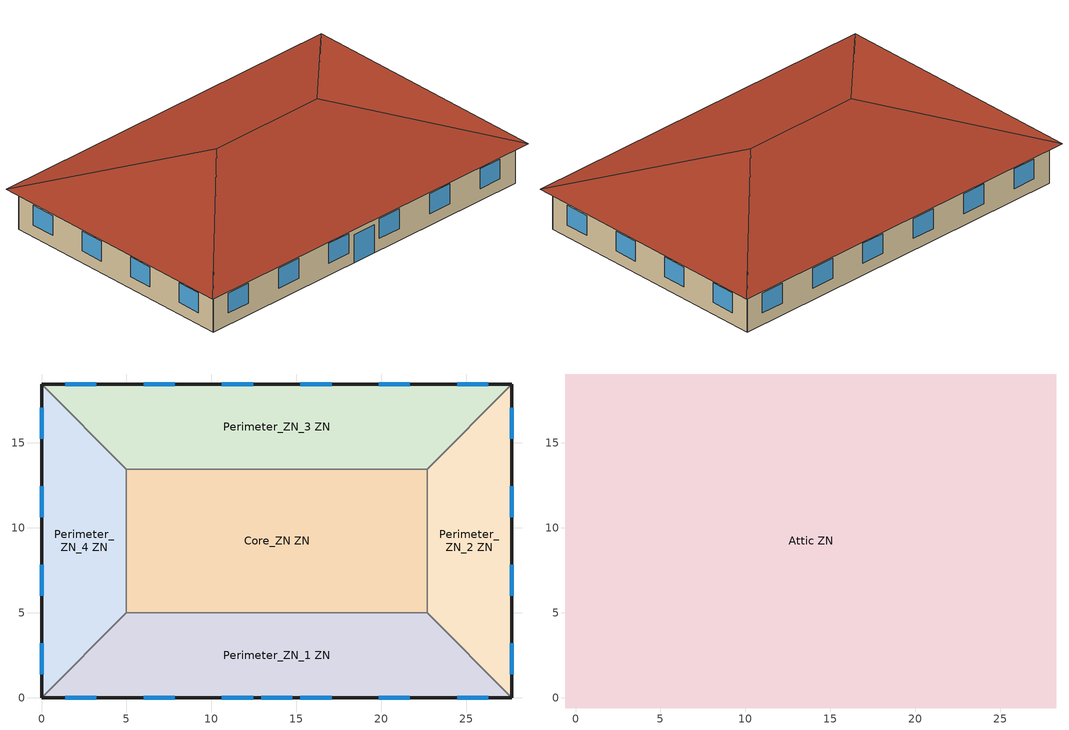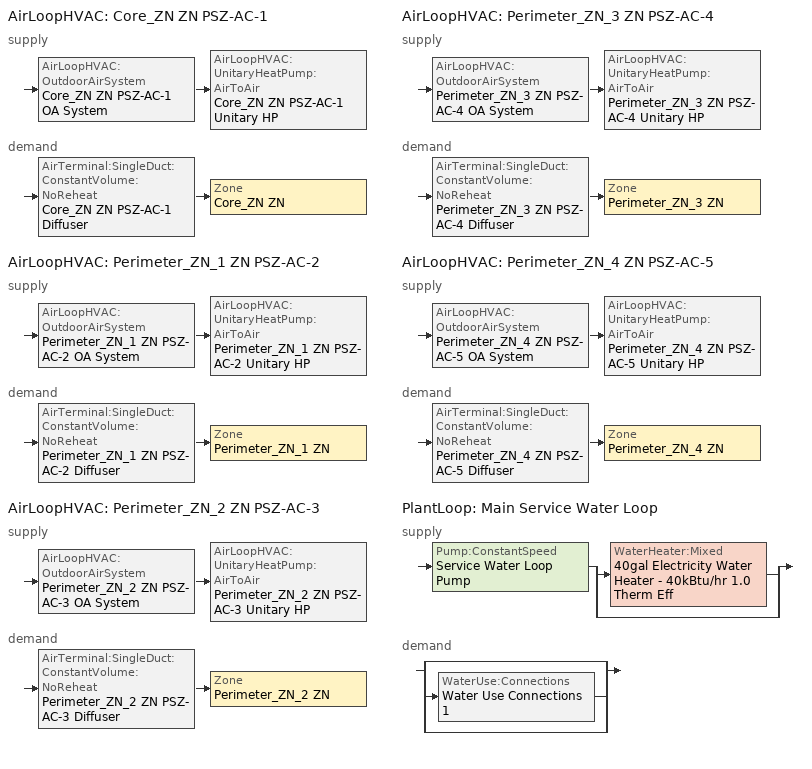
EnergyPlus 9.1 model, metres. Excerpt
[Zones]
Core_ZN ZN
 floor ground (Typical Insulated Carpeted 8in Slab Floor): 22.69,13.46 22.69,5 5,5 5,13.46 z0
 wall to Perimeter_ZN_2 ZN (Typical Interior Wall): 22.69,5 22.69,13.46 z0:3.05
 wall to Perimeter_ZN_3 ZN (Typical Interior Wall): 22.69,13.46 5,13.46 z0:3.05
 wall to Perimeter_ZN_1 ZN (Typical Interior Wall): 5,5 22.69,5 z0:3.05
 wall to Perimeter_ZN_4 ZN (Typical Interior Wall): 5,13.46 5,5 z0:3.05
Perimeter_ZN_1 ZN
 floor ground (Typical Insulated Carpeted 8in Slab Floor): 22.69,5 27.69,0 0,0 5,5 z0
 wall outside (Typical Insulated Wood Framed Exterior Wall R-19.61): 0,0 27.69,0 z0:3.05
 wall to Perimeter_ZN_2 ZN (Typical Interior Wall): 27.69,0 22.69,5 z0:3.05
 wall to Perimeter_ZN_4 ZN (Typical Interior Wall): 5,5 0,0 z0:3.05
 window (U 0.44 SHGC 0.26 Dbl Ref-B-H Clr 6mm/13mm Air): 12.93,0 14.76,0 z0:2.13
 window (U 0.48 SHGC 0.40 Dbl Ref-D Clr 6mm/13mm): 1.39,0 3.22,0 / 6.01,0 7.84,0 / 10.62,0 12.45,0 / 15.24,0 17.07,0 / 19.85,0 21.68,0 / 24.47,0 26.3,0 z0.9:2.42
Perimeter_ZN_2 ZN
 floor ground (Typical Insulated Carpeted 8in Slab Floor): 27.69,18.46 27.69,0 22.69,5 22.69,13.46 z0
 wall outside (Typical Insulated Wood Framed Exterior Wall R-19.61): 27.69,0 27.69,18.46 z0:3.05
 wall to Perimeter_ZN_3 ZN (Typical Interior Wall): 27.69,18.46 22.69,13.46 z0:3.05
 window (U 0.48 SHGC 0.40 Dbl Ref-D Clr 6mm/13mm): 27.69,1.39 27.69,3.22 / 27.69,6.01 27.69,7.84 / 27.69,10.62 27.69,12.45 / 27.69,15.24 27.69,17.07 z0.9:2.42
Perimeter_ZN_3 ZN
 floor ground (Typical Insulated Carpeted 8in Slab Floor): 27.69,18.46 22.69,13.46 5,13.46 0,18.46 z0
 wall outside (Typical Insulated Wood Framed Exterior Wall R-19.61): 27.69,18.46 0,18.46 z0:3.05
 wall to Perimeter_ZN_4 ZN (Typical Interior Wall): 0,18.46 5,13.46 z0:3.05
 window (U 0.48 SHGC 0.40 Dbl Ref-D Clr 6mm/13mm): 26.3,18.46 24.47,18.46 / 21.68,18.46 19.85,18.46 / 17.07,18.46 15.24,18.46 / 12.45,18.46 10.62,18.46 / 7.84,18.46 6.01,18.46 / 3.22,18.46 1.39,18.46 z0.9:2.42
Perimeter_ZN_4 ZN
 floor ground (Typical Insulated Carpeted 8in Slab Floor): 0,18.46 5,13.46 5,5 0,0 z0
 wall outside (Typical Insulated Wood Framed Exterior Wall R-19.61): 0,18.46 0,0 z0:3.05
 window (U 0.48 SHGC 0.40 Dbl Ref-D Clr 6mm/13mm): 0,17.07 0,15.24 / 0,12.45 0,10.62 / 0,7.84 0,6.01 / 0,3.22 0,1.39 z0.9:2.42
Attic ZN
 floor outside (Typical Attic Soffit): 28.29,19.06 28.29,-0.6 27.69,0 27.69,18.46 z3.05; 28.29,19.06 27.69,18.46 0,18.46 -0.6,19.06 z3.05; 27.69,0 28.29,-0.6 -0.6,-0.6 0,0 z3.05; -0.6,19.06 0,18.46 0,0 -0.6,-0.6 z3.05
 floor to Core_ZN ZN (Typical Wood Joist Attic Floor R-47.62 1): 22.69,13.46 22.69,5 5,5 5,13.46 z3.05
 floor to Perimeter_ZN_2 ZN (Typical Wood Joist Attic Floor R-47.62 1): 27.69,18.46 27.69,0 22.69,5 22.69,13.46 z3.05
 floor to Perimeter_ZN_3 ZN (Typical Wood Joist Attic Floor R-47.62 1): 27.69,18.46 22.69,13.46 5,13.46 0,18.46 z3.05
 floor to Perimeter_ZN_1 ZN (Typical Wood Joist Attic Floor R-47.62 1): 22.69,5 27.69,0 0,0 5,5 z3.05
 floor to Perimeter_ZN_4 ZN (Typical Wood Joist Attic Floor R-47.62 1): 0,18.46 5,13.46 5,5 0,0 z3.05
 roof outside (Typical Uninsulated Wood Joist Attic Roof): 18.46,9.23,6.33 28.29,-0.6,3.05 28.29,19.06,3.05; 18.46,9.23,6.33 28.29,19.06,3.05 -0.6,19.06,3.05 9.23,9.23,6.33; 9.23,9.23,6.33 -0.6,-0.6,3.05 28.29,-0.6,3.05 18.46,9.23,6.33; 9.23,9.23,6.33 -0.6,19.06,3.05 -0.6,-0.6,3.05
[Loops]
AirLoopHVAC 'Core_ZN ZN PSZ-AC-1'
 supply: AirLoopHVAC:OutdoorAirSystem 'Core_ZN ZN PSZ-AC-1 OA System' > AirLoopHVAC:UnitaryHeatPump:AirToAir 'Core_ZN ZN PSZ-AC-1 Unitary HP'
 demand: AirTerminal:SingleDuct:ConstantVolume:NoReheat 'Core_ZN ZN PSZ-AC-1 Diffuser' > Zone 'Core_ZN ZN'
AirLoopHVAC 'Perimeter_ZN_1 ZN PSZ-AC-2'
 supply: AirLoopHVAC:OutdoorAirSystem 'Perimeter_ZN_1 ZN PSZ-AC-2 OA System' > AirLoopHVAC:UnitaryHeatPump:AirToAir 'Perimeter_ZN_1 ZN PSZ-AC-2 Unitary HP'
 demand: AirTerminal:SingleDuct:ConstantVolume:NoReheat 'Perimeter_ZN_1 ZN PSZ-AC-2 Diffuser' > Zone 'Perimeter_ZN_1 ZN'
AirLoopHVAC 'Perimeter_ZN_2 ZN PSZ-AC-3'
 supply: AirLoopHVAC:OutdoorAirSystem 'Perimeter_ZN_2 ZN PSZ-AC-3 OA System' > AirLoopHVAC:UnitaryHeatPump:AirToAir 'Perimeter_ZN_2 ZN PSZ-AC-3 Unitary HP'
 demand: AirTerminal:SingleDuct:ConstantVolume:NoReheat 'Perimeter_ZN_2 ZN PSZ-AC-3 Diffuser' > Zone 'Perimeter_ZN_2 ZN'
AirLoopHVAC 'Perimeter_ZN_3 ZN PSZ-AC-4'
 supply: AirLoopHVAC:OutdoorAirSystem 'Perimeter_ZN_3 ZN PSZ-AC-4 OA System' > AirLoopHVAC:UnitaryHeatPump:AirToAir 'Perimeter_ZN_3 ZN PSZ-AC-4 Unitary HP'
 demand: AirTerminal:SingleDuct:ConstantVolume:NoReheat 'Perimeter_ZN_3 ZN PSZ-AC-4 Diffuser' > Zone 'Perimeter_ZN_3 ZN'
AirLoopHVAC 'Perimeter_ZN_4 ZN PSZ-AC-5'
 supply: AirLoopHVAC:OutdoorAirSystem 'Perimeter_ZN_4 ZN PSZ-AC-5 OA System' > AirLoopHVAC:UnitaryHeatPump:AirToAir 'Perimeter_ZN_4 ZN PSZ-AC-5 Unitary HP'
 demand: AirTerminal:SingleDuct:ConstantVolume:NoReheat 'Perimeter_ZN_4 ZN PSZ-AC-5 Diffuser' > Zone 'Perimeter_ZN_4 ZN'
PlantLoop 'Main Service Water Loop'
 supply: Pump:ConstantSpeed 'Service Water Loop Pump' > split
  | WaterHeater:Mixed '40gal Electricity Water Heater - 40kBtu/hr 1.0 Therm Eff'
  | bypass
 demand: split
  | bypass
  | WaterUse:Connections 'Water Use Connections 1'
  | bypass
[Building]
-SmallOffice-ASHRAE 169-2006-5A created: 2019-11-05 14:52:18 -0700: North Axis {deg}=0; Terrain=City; Loads Convergence Tolerance Value=0.04; Temperature Convergence Tolerance Value {deltaC}=0.2; Solar Distribution=FullInteriorAndExterior; Maximum Number of Warmup Days=25; Minimum Number of Warmup Days=6
[Site:Location]
Chicago Ohare Intl Ap: Latitude {deg}=41.98; Longitude {deg}=-87.92; Time Zone {hr}=-6; Elevation {m}=201
[Site:GroundTemperature:BuildingSurface]
19.91, 19.78, 19.78, 19.91, 20.1, 22.25, 22.88, 23.07, 23.13, 21.08, 20.53, 20.19
[Site:WaterMainsTemperature]
Calculation Method=Correlation; Annual Average Outdoor Air Temperature {C}=9.925; Maximum Difference In Monthly Average Outdoor Air Temperatures {deltaC}=28.7
[SizingPeriod:DesignDay] Day of Month=21; Dry-Bulb Temperature Range Modifier Type=DefaultMultipliers; Humidity Condition Type=Wetbulb; Barometric Pressure {Pa}=98934; Rain Indicator=No; Snow Indicator=No; Daylight Saving Time Indicator=No
Name | Month | Day Type | Maximum Dry-Bulb Temperature {C} | Daily Dry-Bulb Temperature Range {deltaC} | Wetbulb or DewPoint at Maximum Dry-Bulb {C} | Wind Speed {m/s} | Wind Direction {deg} | Solar Model Indicator | ASHRAE Clear Sky Optical Depth for Beam Irradiance (taub) | ASHRAE Clear Sky Optical Depth for Diffuse Irradiance (taud) | Sky Clearness
Chicago Ohare Intl Ap Ann Clg .4% Condns DB=>MWB | 7 | SummerDesignDay | 33.3 | 10.5 | 23.7 | 5.2 | 230 | ASHRAETau | 0.455 | 2.05
Chicago Ohare Intl Ap Ann Htg 99.6% Condns DB | 1 | WinterDesignDay | -20 | 0 | -20 | 4.9 | 270 | ASHRAEClearSky |  |  | 0
[Material] Thermal Absorptance=0.9; Solar Absorptance=0.7
Name | Roughness | Thickness {m} | Conductivity {W/m-K} | Density {kg/m3} | Specific Heat {J/kg-K} | Visible Absorptance
25mm Stucco | Smooth | 0.0254 | 0.72 | 1856 | 840 | 0.7
5/8 in. Gypsum Board | MediumSmooth | 0.0159 | 0.16 | 800 | 1090 | 0.7
5/8 in. Plywood | Smooth | 0.0159 | 0.12 | 544 | 1210 | 0.7
8 in. Normalweight Concrete Floor | MediumRough | 0.2032 | 2.31 | 2322 | 832 | 0.7
Asphalt Shingles | VeryRough | 0.0032 | 0.04 | 1120 | 1260 | 0.7
G01 13mm gypsum board | Smooth | 0.0127 | 0.16 | 800 | 1090 | 0.5
Std Wood 6inch | MediumSmooth | 0.15 | 0.12 | 540 | 1210 | 0.7
[Material:NoMass] Roughness=Smooth; Thermal Absorptance=0.9; Solar Absorptance=0.7
Name | Thermal Resistance {m2-K/W} | Visible Absorptance
Typical Carpet Pad | 0.21648 | 0.8
Typical Insulation R-17.43 | 3.06942 | 0.7
Typical Insulation R-45.98 1 | 8.09839 | 0.7
[WindowMaterial:Gas]
AIR 13MM: Gas Type=Air; Thickness {m}=0.0127
[WindowMaterial:Glazing] Optical Data Type=SpectralAverage; Thickness {m}=0.006; Infrared Transmittance at Normal Incidence=0; Front Side Infrared Hemispherical Emissivity=0.84; Conductivity {W/m-K}=0.9; Dirt Correction Factor for Solar and Visible Transmittance=1; Solar Diffusing=No
Name | Solar Transmittance at Normal Incidence | Front Side Solar Reflectance at Normal Incidence | Back Side Solar Reflectance at Normal Incidence | Visible Transmittance at Normal Incidence | Front Side Visible Reflectance at Normal Incidence | Back Side Visible Reflectance at Normal Incidence | Back Side Infrared Hemispherical Emissivity
CLEAR 6MM | 0.775 | 0.071 | 0.071 | 0.881 | 0.08 | 0.08 | 0.84
REF B CLEAR HI 6MM | 0.24 | 0.16 | 0.32 | 0.3 | 0.16 | 0.29 | 0.6
REF D CLEAR 6MM | 0.429 | 0.308 | 0.379 | 0.334 | 0.453 | 0.505 | 0.82
[Construction]
InteriorFurnishings: Std Wood 6inch
Typical Attic Soffit: 5/8 in. Plywood
Typical Insulated Carpeted 8in Slab Floor: 8 in. Normalweight Concrete Floor, Typical Carpet Pad
Typical Insulated Wood Framed Exterior Wall R-19.61: 25mm Stucco, 5/8 in. Gypsum Board, Typical Insulation R-17.43, 5/8 in. Gypsum Board
Typical Interior Wall: G01 13mm gypsum board, G01 13mm gypsum board
Typical Uninsulated Wood Joist Attic Roof: Asphalt Shingles, 5/8 in. Plywood
Typical Wood Joist Attic Floor R-47.62 1: 5/8 in. Gypsum Board, Typical Insulation R-45.98 1
U 0.44 SHGC 0.26 Dbl Ref-B-H Clr 6mm/13mm Air: REF B CLEAR HI 6MM, AIR 13MM, CLEAR 6MM
U 0.48 SHGC 0.40 Dbl Ref-D Clr 6mm/13mm: REF D CLEAR 6MM, AIR 13MM, CLEAR 6MM
[Zone]
Name | Part of Total Floor Area
Attic ZN | No
Core_ZN ZN; Perimeter_ZN_1 ZN; Perimeter_ZN_2 ZN; Perimeter_ZN_3 ZN; Perimeter_ZN_4 ZN | Yes
[ZoneInfiltration:DesignFlowRate] Temperature Term Coefficient=0; Velocity Squared Term Coefficient=0
Name | Zone or ZoneList | Schedule | Design Flow Rate Calculation Method | Design Flow Rate {m3/s} | Constant Term Coefficient | Velocity Term Coefficient | Flow per Exterior Surface Area {m3/s-m2}
attic Infiltration | Attic ZN | Always On | Flow/Zone | 0.2001 | 1 | 0
entry door Infiltration | Perimeter_ZN_1 ZN | OfficeSmall INFIL_Door_Opening_SCH_2013 | Flow/Zone | 0.0764554 | 1 | 0
Perimeter_ZN_1 Infiltration | Perimeter_ZN_1 ZN | OfficeSmall INFIL_QUARTER_ON_SCH | Flow/ExteriorArea |  | 0 | 0.224 | 0.000569573
Perimeter_ZN_2 Infiltration | Perimeter_ZN_2 ZN | OfficeSmall INFIL_QUARTER_ON_SCH | Flow/ExteriorArea |  | 0 | 0.224 | 0.000569573
Perimeter_ZN_3 Infiltration | Perimeter_ZN_3 ZN | OfficeSmall INFIL_QUARTER_ON_SCH | Flow/ExteriorArea |  | 0 | 0.224 | 0.000569573
Perimeter_ZN_4 Infiltration | Perimeter_ZN_4 ZN | OfficeSmall INFIL_QUARTER_ON_SCH | Flow/ExteriorArea |  | 0 | 0.224 | 0.000569573
[InternalMass] Construction=InteriorFurnishings
Name | Zone | Surface Area {m2}
Core_ZN Mass | Core_ZN ZN | 299.3148
Perimeter_ZN_1 Mass | Perimeter_ZN_1 ZN | 226.9
Perimeter_ZN_2 Mass | Perimeter_ZN_2 ZN | 134.6
Perimeter_ZN_3 Mass | Perimeter_ZN_3 ZN | 226.9
Perimeter_ZN_4 Mass | Perimeter_ZN_4 ZN | 134.6
[ZoneControl:Thermostat] Control Object Type 1=ThermostatSetpoint:DualSetpoint
Name | Zone or ZoneList | Control Type Schedule | Control Name 1
Core_ZN ZN Thermostat | Core_ZN ZN | Core_ZN ZN Thermostat Schedule | Office WholeBuilding - Sm Office Thermostat 1
Perimeter_ZN_1 ZN Thermostat | Perimeter_ZN_1 ZN | Perimeter_ZN_1 ZN Thermostat Schedule | Office WholeBuilding - Sm Office Thermostat 2
Perimeter_ZN_2 ZN Thermostat | Perimeter_ZN_2 ZN | Perimeter_ZN_2 ZN Thermostat Schedule | Office WholeBuilding - Sm Office Thermostat 3
Perimeter_ZN_3 ZN Thermostat | Perimeter_ZN_3 ZN | Perimeter_ZN_3 ZN Thermostat Schedule | Office WholeBuilding - Sm Office Thermostat 4
Perimeter_ZN_4 ZN Thermostat | Perimeter_ZN_4 ZN | Perimeter_ZN_4 ZN Thermostat Schedule | Office WholeBuilding - Sm Office Thermostat 5
[ThermostatSetpoint:DualSetpoint] Heating Setpoint Temperature Schedule=OfficeSmall HTGSETP_SCH_NO_OPTIMUM; Cooling Setpoint Temperature Schedule=OfficeSmall CLGSETP_SCH_NO_OPTIMUM
Office WholeBuilding - Sm Office Thermostat 1; Office WholeBuilding - Sm Office Thermostat 2; Office WholeBuilding - Sm Office Thermostat 3; Office WholeBuilding - Sm Office Thermostat 4; Office WholeBuilding - Sm Office Thermostat 5
[AirTerminal:SingleDuct:ConstantVolume:NoReheat] Availability Schedule=Always On Discrete; Maximum Air Flow Rate {m3/s}=AutoSize
Core_ZN ZN PSZ-AC-1 Diffuser; Perimeter_ZN_1 ZN PSZ-AC-2 Diffuser; Perimeter_ZN_2 ZN PSZ-AC-3 Diffuser; Perimeter_ZN_3 ZN PSZ-AC-4 Diffuser; Perimeter_ZN_4 ZN PSZ-AC-5 Diffuser
[Zone equipment]
Core_ZN ZN: Core_ZN ZN PSZ-AC-1 Diffuser
Perimeter_ZN_1 ZN: Perimeter_ZN_1 ZN PSZ-AC-2 Diffuser
Perimeter_ZN_2 ZN: Perimeter_ZN_2 ZN PSZ-AC-3 Diffuser
Perimeter_ZN_3 ZN: Perimeter_ZN_3 ZN PSZ-AC-4 Diffuser
Perimeter_ZN_4 ZN: Perimeter_ZN_4 ZN PSZ-AC-5 Diffuser
[Sizing:Zone] Zone Cooling Design Supply Air Temperature Input Method=SupplyAirTemperature; Zone Cooling Design Supply Air Temperature {C}=12.7778; Zone Cooling Design Supply Air Temperature Difference {deltaC}=11.11; Zone Heating Design Supply Air Temperature Input Method=SupplyAirTemperature; Zone Heating Design Supply Air Temperature {C}=50; Zone Heating Design Supply Air Temperature Difference {deltaC}=11.11; Zone Cooling Design Supply Air Humidity Ratio {kgWater/kgDryAir}=0.0085; Zone Heating Design Supply Air Humidity Ratio {kgWater/kgDryAir}=0.008; Design Specification Outdoor Air Object=Office WholeBuilding - Sm Office Ventilation; Cooling Design Air Flow Method=DesignDay; Cooling Design Air Flow Rate {m3/s}=0; Cooling Minimum Air Flow per Zone Floor Area {m3/s-m2}=0.000762; Cooling Minimum Air Flow {m3/s}=0; Cooling Minimum Air Flow Fraction=0; Heating Design Air Flow Method=DesignDay; Heating Design Air Flow Rate {m3/s}=0; Heating Maximum Air Flow per Zone Floor Area {m3/s-m2}=0.002032; Heating Maximum Air Flow {m3/s}=0.141576; Heating Maximum Air Flow Fraction=0.3; Account for Dedicated Outdoor Air System=No
Name | Design Specification Zone Air Distribution Object
Core_ZN ZN | Core_ZN ZN Design Spec Zone Air Dist
Perimeter_ZN_1 ZN | Perimeter_ZN_1 ZN Design Spec Zone Air Dist
Perimeter_ZN_2 ZN | Perimeter_ZN_2 ZN Design Spec Zone Air Dist
Perimeter_ZN_3 ZN | Perimeter_ZN_3 ZN Design Spec Zone Air Dist
Perimeter_ZN_4 ZN | Perimeter_ZN_4 ZN Design Spec Zone Air Dist
[DesignSpecification:ZoneAirDistribution] Zone Air Distribution Effectiveness in Cooling Mode=1; Zone Air Distribution Effectiveness in Heating Mode=1
Core_ZN ZN Design Spec Zone Air Dist; Perimeter_ZN_1 ZN Design Spec Zone Air Dist; Perimeter_ZN_2 ZN Design Spec Zone Air Dist; Perimeter_ZN_3 ZN Design Spec Zone Air Dist; Perimeter_ZN_4 ZN Design Spec Zone Air Dist
[Controller:MechanicalVentilation] Availability Schedule=OfficeSmall MinOA_MotorizedDamper_Sched; Demand Controlled Ventilation=No; System Outdoor Air Method=ZoneSum; Design Specification Outdoor Air Object Name 1=Office WholeBuilding - Sm Office Ventilation
Name | Zone Name 1 | Design Specification Zone Air Distribution Object Name 1
Controller Mechanical Ventilation 5 | Core_ZN ZN | Core_ZN ZN Design Spec Zone Air Dist
Controller Mechanical Ventilation 1 | Perimeter_ZN_1 ZN | Perimeter_ZN_1 ZN Design Spec Zone Air Dist
Controller Mechanical Ventilation 2 | Perimeter_ZN_2 ZN | Perimeter_ZN_2 ZN Design Spec Zone Air Dist
Controller Mechanical Ventilation 3 | Perimeter_ZN_3 ZN | Perimeter_ZN_3 ZN Design Spec Zone Air Dist
Controller Mechanical Ventilation 4 | Perimeter_ZN_4 ZN | Perimeter_ZN_4 ZN Design Spec Zone Air Dist
[DesignSpecification:OutdoorAir]
Office WholeBuilding - Sm Office Ventilation: Outdoor Air Method=Sum; Outdoor Air Flow per Person {m3/s-person}=0; Outdoor Air Flow per Zone Floor Area {m3/s-m2}=0.0004318; Outdoor Air Flow per Zone {m3/s}=0; Outdoor Air Flow Air Changes per Hour {1/hr}=0
[Daylighting:Controls] Lighting Control Type=Stepped; Minimum Input Power Fraction for Continuous or ContinuousOff Dimming Control=0.3; Minimum Light Output Fraction for Continuous or ContinuousOff Dimming Control=0.2; Number of Stepped Control Steps=3; Probability Lighting will be Reset When Needed in Manual Stepped Control=1; Glare Calculation Azimuth Angle of View Direction Clockwise from Zone y-Axis {deg}=-0; Maximum Allowable Discomfort Glare Index=22; Fraction of Zone Controlled by Reference Point 1=0.2399; Illuminance Setpoint at Reference Point 1 {lux}=375; Fraction of Zone Controlled by Reference Point 2=0.0302; Illuminance Setpoint at Reference Point 2 {lux}=375
Name | Zone | Glare Calculation Daylighting Reference Point | Daylighting Reference Point Name 1 | Daylighting Reference Point Name 2
Perimeter_ZN_1 ZN DaylightingControls | Perimeter_ZN_1 ZN | Perimeter_ZN_1 Daylt Sensor 1 | Perimeter_ZN_1 Daylt Sensor 1 | Perimeter_ZN_1 Daylt Sensor 2
Perimeter_ZN_2 ZN DaylightingControls | Perimeter_ZN_2 ZN | Perimeter_ZN_2 Daylt Sensor 1 | Perimeter_ZN_2 Daylt Sensor 1 | Perimeter_ZN_2 Daylt Sensor 2
Perimeter_ZN_3 ZN DaylightingControls | Perimeter_ZN_3 ZN | Perimeter_ZN_3 Daylt Sensor 1 | Perimeter_ZN_3 Daylt Sensor 1 | Perimeter_ZN_3 Daylt Sensor 2
Perimeter_ZN_4 ZN DaylightingControls | Perimeter_ZN_4 ZN | Perimeter_ZN_4 Daylt Sensor 1 | Perimeter_ZN_4 Daylt Sensor 1 | Perimeter_ZN_4 Daylt Sensor 2
[AirLoopHVAC] Design Supply Air Flow Rate {m3/s}=AutoSize
Core_ZN ZN PSZ-AC-1; Perimeter_ZN_1 ZN PSZ-AC-2; Perimeter_ZN_2 ZN PSZ-AC-3; Perimeter_ZN_3 ZN PSZ-AC-4; Perimeter_ZN_4 ZN PSZ-AC-5
[Sizing:System] Type of Load to Size On=Sensible; Design Outdoor Air Flow Rate {m3/s}=Autosize; Central Heating Maximum System Air Flow Ratio=1; Preheat Design Temperature {C}=7.22222; Preheat Design Humidity Ratio {kgWater/kgDryAir}=0.008; Precool Design Temperature {C}=12.7778; Precool Design Humidity Ratio {kgWater/kgDryAir}=0.008; Central Cooling Design Supply Air Temperature {C}=12.7778; Central Heating Design Supply Air Temperature {C}=50; Type of Zone Sum to Use=Coincident; 100% Outdoor Air in Cooling=No; 100% Outdoor Air in Heating=No; Central Cooling Design Supply Air Humidity Ratio {kgWater/kgDryAir}=0.0085; Central Heating Design Supply Air Humidity Ratio {kgWater/kgDryAir}=0.008; Cooling Supply Air Flow Rate Method=DesignDay; Cooling Supply Air Flow Rate {m3/s}=0; Cooling Supply Air Flow Rate Per Floor Area {m3/s-m2}=0.00996765; Cooling Fraction of Autosized Cooling Supply Air Flow Rate=1; Cooling Supply Air Flow Rate Per Unit Cooling Capacity {m3/s-W}=3.94755e-05; Heating Supply Air Flow Rate Method=DesignDay; Heating Supply Air Flow Rate {m3/s}=0; Heating Supply Air Flow Rate Per Floor Area {m3/s-m2}=0.00996765; Heating Fraction of Autosized Heating Supply Air Flow Rate=1; Heating Fraction of Autosized Cooling Supply Air Flow Rate=1; Heating Supply Air Flow Rate Per Unit Heating Capacity {m3/s-W}=3.15882e-05; System Outdoor Air Method=ZoneSum; Zone Maximum Outdoor Air Fraction=1; Cooling Design Capacity Method=CoolingDesignCapacity; Cooling Design Capacity {W}=Autosize; Cooling Design Capacity Per Floor Area {W/m2}=234.7; Fraction of Autosized Cooling Design Capacity=1; Heating Design Capacity Method=HeatingDesignCapacity; Heating Design Capacity {W}=Autosize; Heating Design Capacity Per Floor Area {W/m2}=157; Fraction of Autosized Heating Design Capacity=1; Central Cooling Capacity Control Method=OnOff
Core_ZN ZN PSZ-AC-1; Perimeter_ZN_1 ZN PSZ-AC-2; Perimeter_ZN_2 ZN PSZ-AC-3; Perimeter_ZN_3 ZN PSZ-AC-4; Perimeter_ZN_4 ZN PSZ-AC-5
[AvailabilityManager:NightCycle] Applicability Schedule=Always On Discrete; Fan Schedule=Always On Discrete; Control Type=CycleOnAny; Thermostat Tolerance {deltaC}=1; Cycling Run Time Control Type=FixedRunTime; Cycling Run Time {s}=1800
Availability Manager Night Cycle 5; Availability Manager Night Cycle 1; Availability Manager Night Cycle 2; Availability Manager Night Cycle 3; Availability Manager Night Cycle 4
[Controller:OutdoorAir] Minimum Outdoor Air Flow Rate {m3/s}=0; Maximum Outdoor Air Flow Rate {m3/s}=Autosize; Economizer Control Type=NoEconomizer; Economizer Control Action Type=ModulateFlow; Economizer Maximum Limit Dry-Bulb Temperature {C}=28; Economizer Maximum Limit Enthalpy {J/kg}=64000; Lockout Type=NoLockout; Minimum Limit Type=FixedMinimum; Minimum Outdoor Air Schedule=OfficeSmall MinOA_MotorizedDamper_Sched; High Humidity Control=No; Control High Indoor Humidity Based on Outdoor Humidity Ratio=Yes; Heat Recovery Bypass Control Type=BypassWhenWithinEconomizerLimits
Name | Mechanical Ventilation Controller
Core_ZN ZN PSZ-AC-1 OA System Controller | Controller Mechanical Ventilation 5
Perimeter_ZN_1 ZN PSZ-AC-2 OA System Controller | Controller Mechanical Ventilation 1
Perimeter_ZN_2 ZN PSZ-AC-3 OA System Controller | Controller Mechanical Ventilation 2
Perimeter_ZN_3 ZN PSZ-AC-4 OA System Controller | Controller Mechanical Ventilation 3
Perimeter_ZN_4 ZN PSZ-AC-5 OA System Controller | Controller Mechanical Ventilation 4
[AvailabilityManager:Scheduled] Schedule=Always On Discrete
Core_ZN ZN PSZ-AC-1 OA System Availability Manager; Perimeter_ZN_1 ZN PSZ-AC-2 OA System Availability Manager; Perimeter_ZN_2 ZN PSZ-AC-3 OA System Availability Manager; Perimeter_ZN_3 ZN PSZ-AC-4 OA System Availability Manager; Perimeter_ZN_4 ZN PSZ-AC-5 OA System Availability Manager
[SetpointManager:MixedAir] Control Variable=Temperature
Name | Setpoint Node or NodeList
Core_ZN ZN PSZ-AC-1 Mixed Air Node OS Default SPM | Core_ZN ZN PSZ-AC-1 Mixed Air Node
Perimeter_ZN_1 ZN PSZ-AC-2 Mixed Air Node OS Default SPM | Perimeter_ZN_1 ZN PSZ-AC-2 Mixed Air Node
Perimeter_ZN_2 ZN PSZ-AC-3 Mixed Air Node OS Default SPM | Perimeter_ZN_2 ZN PSZ-AC-3 Mixed Air Node
Perimeter_ZN_3 ZN PSZ-AC-4 Mixed Air Node OS Default SPM | Perimeter_ZN_3 ZN PSZ-AC-4 Mixed Air Node
Perimeter_ZN_4 ZN PSZ-AC-5 Mixed Air Node OS Default SPM | Perimeter_ZN_4 ZN PSZ-AC-5 Mixed Air Node
[AirLoopHVAC:UnitaryHeatPump:AirToAir] Availability Schedule=Always On Discrete; Cooling Supply Air Flow Rate {m3/s}=Autosize; Heating Supply Air Flow Rate {m3/s}=Autosize; Maximum Supply Air Temperature from Supplemental Heater {C}=Autosize; Maximum Outdoor Dry-Bulb Temperature for Supplemental Heater Operation {C}=4.44444; Fan Placement=BlowThrough; Supply Air Fan Operating Mode Schedule=OfficeSmall HVACOperationSchd
Name | Controlling Zone or Thermostat Location | Supply Air Fan | Heating Coil | Cooling Coil | Supplemental Heating Coil
Core_ZN ZN PSZ-AC-1 Unitary HP | Core_ZN ZN | Core_ZN ZN PSZ-AC-1 Fan | Core_ZN ZN HP Htg Coil 21 Clg kBtu/hr 8.0HSPF | Core_ZN ZN PSZ-AC-1 1spd DX HP Clg Coil 21kBtu/hr 14.0SEER | Core_ZN ZN PSZ-AC-1 Gas Backup Htg Coil
Perimeter_ZN_1 ZN PSZ-AC-2 Unitary HP | Perimeter_ZN_1 ZN | Perimeter_ZN_1 ZN PSZ-AC-2 Fan | Perimeter_ZN_1 ZN HP Htg Coil 23 Clg kBtu/hr 8.0HSPF | Perimeter_ZN_1 ZN PSZ-AC-2 1spd DX HP Clg Coil 23kBtu/hr 14.0SEER | Perimeter_ZN_1 ZN PSZ-AC-2 Gas Backup Htg Coil
Perimeter_ZN_2 ZN PSZ-AC-3 Unitary HP | Perimeter_ZN_2 ZN | Perimeter_ZN_2 ZN PSZ-AC-3 Fan | Perimeter_ZN_2 ZN HP Htg Coil 17 Clg kBtu/hr 8.0HSPF | Perimeter_ZN_2 ZN PSZ-AC-3 1spd DX HP Clg Coil 17kBtu/hr 14.0SEER | Perimeter_ZN_2 ZN PSZ-AC-3 Gas Backup Htg Coil
Perimeter_ZN_3 ZN PSZ-AC-4 Unitary HP | Perimeter_ZN_3 ZN | Perimeter_ZN_3 ZN PSZ-AC-4 Fan | Perimeter_ZN_3 ZN HP Htg Coil 20 Clg kBtu/hr 8.0HSPF | Perimeter_ZN_3 ZN PSZ-AC-4 1spd DX HP Clg Coil 20kBtu/hr 14.0SEER | Perimeter_ZN_3 ZN PSZ-AC-4 Gas Backup Htg Coil
Perimeter_ZN_4 ZN PSZ-AC-5 Unitary HP | Perimeter_ZN_4 ZN | Perimeter_ZN_4 ZN PSZ-AC-5 Fan | Perimeter_ZN_4 ZN HP Htg Coil 20 Clg kBtu/hr 8.0HSPF | Perimeter_ZN_4 ZN PSZ-AC-5 1spd DX HP Clg Coil 20kBtu/hr 14.0SEER | Perimeter_ZN_4 ZN PSZ-AC-5 Gas Backup Htg Coil
[Fan:OnOff] Availability Schedule=OfficeSmall HVACOperationSchd; Fan Total Efficiency=0.55575; Pressure Rise {Pa}=622.722; Maximum Flow Rate {m3/s}=Autosize; Motor Efficiency=0.855; Motor In Airstream Fraction=1
Name | Fan Power Ratio Function of Speed Ratio Curve | Fan Efficiency Ratio Function of Speed Ratio Curve
Core_ZN ZN PSZ-AC-1 Fan | Fan On Off Power Curve 4 | Fan On Off Efficiency Curve 4
Perimeter_ZN_1 ZN PSZ-AC-2 Fan | Fan On Off Power Curve | Fan On Off Efficiency Curve
Perimeter_ZN_2 ZN PSZ-AC-3 Fan | Fan On Off Power Curve 1 | Fan On Off Efficiency Curve 1
Perimeter_ZN_3 ZN PSZ-AC-4 Fan | Fan On Off Power Curve 2 | Fan On Off Efficiency Curve 2
Perimeter_ZN_4 ZN PSZ-AC-5 Fan | Fan On Off Power Curve 3 | Fan On Off Efficiency Curve 3
[Coil:Heating:DX:SingleSpeed] Availability Schedule=Always On Discrete; Gross Rated Heating Capacity {W}=Autosize; Gross Rated Heating COP {W/W}=3.3592; Rated Air Flow Rate {m3/s}=Autosize; Rated Supply Fan Power Per Volume Flow Rate {W/(m3/s)}=773.3; Heating Capacity Function of Temperature Curve=HPACHeatCapFT; Heating Capacity Function of Flow Fraction Curve=HPACHeatCapFFF; Energy Input Ratio Function of Temperature Curve=HPACHeatEIRFT; Energy Input Ratio Function of Flow Fraction Curve=HPACHeatEIRFFF; Part Load Fraction Correlation Curve=HPACCOOLPLFFPLR; Minimum Outdoor Dry-Bulb Temperature for Compressor Operation {C}=-12.2; Maximum Outdoor Dry-Bulb Temperature for Defrost Operation {C}=1.67; Crankcase Heater Capacity {W}=50; Maximum Outdoor Dry-Bulb Temperature for Crankcase Heater Operation {C}=4.4; Defrost Strategy=ReverseCycle; Defrost Control=OnDemand; Defrost Time Period Fraction=0.058333; Resistive Defrost Heater Capacity {W}=2000
Name | Defrost Energy Input Ratio Function of Temperature Curve
Core_ZN ZN HP Htg Coil 21 Clg kBtu/hr 8.0HSPF | Core_ZN ZN HP Htg Coil Defrost EIR Func of Temp Curve 1
Perimeter_ZN_1 ZN HP Htg Coil 23 Clg kBtu/hr 8.0HSPF | Perimeter_ZN_1 ZN HP Htg Coil Defrost EIR Func of Temp Curve 1
Perimeter_ZN_2 ZN HP Htg Coil 17 Clg kBtu/hr 8.0HSPF | Perimeter_ZN_2 ZN HP Htg Coil Defrost EIR Func of Temp Curve 1
Perimeter_ZN_3 ZN HP Htg Coil 20 Clg kBtu/hr 8.0HSPF | Perimeter_ZN_3 ZN HP Htg Coil Defrost EIR Func of Temp Curve 1
Perimeter_ZN_4 ZN HP Htg Coil 20 Clg kBtu/hr 8.0HSPF | Perimeter_ZN_4 ZN HP Htg Coil Defrost EIR Func of Temp Curve 1
[Coil:Cooling:DX:SingleSpeed] Availability Schedule=Always On Discrete; Gross Rated Total Cooling Capacity {W}=Autosize; Gross Rated Sensible Heat Ratio=Autosize; Gross Rated Cooling COP {W/W}=4.11713; Rated Air Flow Rate {m3/s}=Autosize; Rated Evaporator Fan Power Per Volume Flow Rate {W/(m3/s)}=773.3; Total Cooling Capacity Function of Temperature Curve=HPACCoolCapFT; Total Cooling Capacity Function of Flow Fraction Curve=HPACCoolCapFFF; Energy Input Ratio Function of Temperature Curve=HPACCOOLEIRFT; Energy Input Ratio Function of Flow Fraction Curve=HPACCOOLEIRFFF; Part Load Fraction Correlation Curve=HPACCOOLPLFFPLR; Condenser Type=AirCooled; Evaporative Condenser Effectiveness=0; Evaporative Condenser Air Flow Rate {m3/s}=Autosize; Evaporative Condenser Pump Rated Power Consumption {W}=Autosize; Crankcase Heater Capacity {W}=0; Maximum Outdoor Dry-Bulb Temperature for Crankcase Heater Operation {C}=0; Basin Heater Capacity {W/K}=0; Basin Heater Setpoint Temperature {C}=10
Core_ZN ZN PSZ-AC-1 1spd DX HP Clg Coil 21kBtu/hr 14.0SEER; Perimeter_ZN_1 ZN PSZ-AC-2 1spd DX HP Clg Coil 23kBtu/hr 14.0SEER; Perimeter_ZN_2 ZN PSZ-AC-3 1spd DX HP Clg Coil 17kBtu/hr 14.0SEER; Perimeter_ZN_3 ZN PSZ-AC-4 1spd DX HP Clg Coil 20kBtu/hr 14.0SEER; Perimeter_ZN_4 ZN PSZ-AC-5 1spd DX HP Clg Coil 20kBtu/hr 14.0SEER
[Coil:Heating:Fuel] Availability Schedule=Always On Discrete; Fuel Type=NaturalGas; Burner Efficiency=0.8; Nominal Capacity {W}=AutoSize; Parasitic Electric Load {W}=0; Parasitic Fuel Load {W}=0
Core_ZN ZN PSZ-AC-1 Gas Backup Htg Coil; Perimeter_ZN_1 ZN PSZ-AC-2 Gas Backup Htg Coil; Perimeter_ZN_2 ZN PSZ-AC-3 Gas Backup Htg Coil; Perimeter_ZN_3 ZN PSZ-AC-4 Gas Backup Htg Coil; Perimeter_ZN_4 ZN PSZ-AC-5 Gas Backup Htg Coil
[SetpointManager:SingleZone:Reheat] Control Variable=Temperature; Minimum Supply Air Temperature {C}=12.7778; Maximum Supply Air Temperature {C}=50
Name | Control Zone | Setpoint Node or NodeList
Core_ZN ZN Setpoint Manager SZ Reheat | Core_ZN ZN | Core_ZN ZN PSZ-AC-1 Supply Outlet Node
Perimeter_ZN_1 ZN Setpoint Manager SZ Reheat | Perimeter_ZN_1 ZN | Perimeter_ZN_1 ZN PSZ-AC-2 Supply Outlet Node
Perimeter_ZN_2 ZN Setpoint Manager SZ Reheat | Perimeter_ZN_2 ZN | Perimeter_ZN_2 ZN PSZ-AC-3 Supply Outlet Node
Perimeter_ZN_3 ZN Setpoint Manager SZ Reheat | Perimeter_ZN_3 ZN | Perimeter_ZN_3 ZN PSZ-AC-4 Supply Outlet Node
Perimeter_ZN_4 ZN Setpoint Manager SZ Reheat | Perimeter_ZN_4 ZN | Perimeter_ZN_4 ZN PSZ-AC-5 Supply Outlet Node
[PlantLoop]
Main Service Water Loop: Fluid Type=Water; Plant Equipment Operation Scheme=Main Service Water Loop Operation Schemes; Maximum Loop Temperature {C}=60; Minimum Loop Temperature {C}=10; Maximum Loop Flow Rate {m3/s}=Autosize; Minimum Loop Flow Rate {m3/s}=0; Plant Loop Volume {m3}=Autocalculate; Load Distribution Scheme=Optimal; Plant Loop Demand Calculation Scheme=SingleSetpoint
[Sizing:Plant]
Main Service Water Loop: Loop Type=Heating; Design Loop Exit Temperature {C}=60; Loop Design Temperature Difference {deltaC}=5; Sizing Option=NonCoincident; Zone Timesteps in Averaging Window=1; Coincident Sizing Factor Mode=None
[Pump:ConstantSpeed]
Service Water Loop Pump: Design Flow Rate {m3/s}=Autosize; Design Pump Head {Pa}=0.001; Design Power Consumption {W}=Autosize; Motor Efficiency=0.7; Fraction of Motor Inefficiencies to Fluid Stream=0; Pump Control Type=Intermittent; Design Power Sizing Method=PowerPerFlowPerPressure; Design Electric Power per Unit Flow Rate {W/(m3/s)}=348701.1; Design Shaft Power per Unit Flow Rate per Unit Head=1.28205
[WaterHeater:Mixed]
40gal Electricity Water Heater - 40kBtu/hr 1.0 Therm Eff: Tank Volume {m3}=0.151416; Setpoint Temperature Schedule=Service Water Loop Temp - 140F; Deadband Temperature Difference {deltaC}=2; Maximum Temperature Limit {C}=82.2222; Heater Control Type=Cycle; Heater Maximum Capacity {W}=11722.8; Heater Ignition Minimum Flow Rate {m3/s}=0; Heater Ignition Delay {s}=0; Heater Fuel Type=Electricity; Heater Thermal Efficiency=1; Off Cycle Parasitic Fuel Consumption Rate {W}=570.999; Off Cycle Parasitic Fuel Type=Electricity; Off Cycle Parasitic Heat Fraction to Tank=0.8; On Cycle Parasitic Fuel Consumption Rate {W}=570.999; On Cycle Parasitic Fuel Type=Electricity; On Cycle Parasitic Heat Fraction to Tank=0; Ambient Temperature Indicator=Zone; Ambient Temperature Zone=Core_ZN ZN; Off Cycle Loss Coefficient to Ambient Temperature {W/K}=1.20598; Off Cycle Loss Fraction to Zone=1; On Cycle Loss Coefficient to Ambient Temperature {W/K}=1.20598; On Cycle Loss Fraction to Zone=1; Use Side Effectiveness=1; Source Side Effectiveness=1; Use Side Design Flow Rate {m3/s}=Autosize; Source Side Design Flow Rate {m3/s}=Autosize; Indirect Water Heating Recovery Time {hr}=1.5; Source Side Flow Control Mode=IndirectHeatPrimarySetpoint
[SetpointManager:Scheduled]
Service hot water setpoint manager: Control Variable=Temperature; Schedule=Service Water Loop Temp - 140F; Setpoint Node or NodeList=Main Service Water Loop Supply Outlet Node
[WaterUse:Connections]
Water Use Connections 1: Water Use Equipment Name 1=Main Service Water Use 0.06gal/min
[WaterUse:Equipment]
Main Service Water Use 0.06gal/min: Peak Flow Rate {m3/s}=4.03777e-06; Flow Rate Fraction Schedule=OfficeSmall BLDG_SWH_SCH; Target Temperature Schedule=Mixed Water At Faucet Temp - 120F; Sensible Fraction Schedule=Fraction Sensible - 0.2; Latent Fraction Schedule=Fraction Latent - 0.05
[PlantEquipmentOperationSchemes]
Main Service Water Loop Operation Schemes: Control Scheme Object Type 1=PlantEquipmentOperation:HeatingLoad; Control Scheme Name 1=Main Service Water Loop Heating Operation Scheme; Control Scheme Schedule Name 1=Always On Discrete
[PlantEquipmentOperation:HeatingLoad]
Main Service Water Loop Heating Operation Scheme: Load Range Lower Limit 1 {W}=0; Load Range Upper Limit 1 {W}=1000000000; Range Equipment List Name 1=Main Service Water Loop Heating Equipment List
[PlantEquipmentList]
Main Service Water Loop Heating Equipment List: WaterHeater:Mixed, 40gal Electricity Water Heater - 40kBtu/hr 1.0 Therm Eff
[Exterior:Lights] Control Option=AstronomicalClock
Name | Schedule | Design Level {W}
NonDimming Exterior Lights Def | OfficeSmall Exterior_lighting_schedule_a | 40.54
Occ Sensing Exterior Lights Def | OfficeSmall Exterior_lighting_schedule_b | 896.07
[Schedule:Compact]
Core_ZN ZN Thermostat Schedule; Perimeter_ZN_1 ZN Thermostat Schedule; Perimeter_ZN_2 ZN Thermostat Schedule; Perimeter_ZN_3 ZN Thermostat Schedule; Perimeter_ZN_4 ZN Thermostat Schedule: Through: 12/31, For: AllDays, Until: 24:00, 4
[Schedule:Day:Interval]
OfficeSmall HTGSETP_SCH_NO_OPTIMUM Default; OfficeSmall HTGSETP_SCH_NO_OPTIMUM Summer Design Day: No, 24:00, 15.56
OfficeSmall HTGSETP_SCH_NO_OPTIMUM Wkdy Day: No, 06:00, 15.56, 19:00, 21.11, 24:00, 15.56
OfficeSmall HTGSETP_SCH_NO_OPTIMUM Winter Design Day: No, 24:00, 21.11
OfficeSmall CLGSETP_SCH_NO_OPTIMUM Default; OfficeSmall CLGSETP_SCH_NO_OPTIMUM Winter Design Day: No, 24:00, 29.44
OfficeSmall CLGSETP_SCH_NO_OPTIMUM Wkdy Day: No, 06:00, 29.44, 18:00, 23.89, 24:00, 29.44
OfficeSmall CLGSETP_SCH_NO_OPTIMUM Summer Design Day: No, 24:00, 23.89
OfficeSmall MinOA_MotorizedDamper_Sched Default; OfficeSmall MinOA_MotorizedDamper_Sched Winter Design Day; OfficeSmall BLDG_SWH_SCH Default; OfficeSmall HVACOperationSchd Default; OfficeSmall HVACOperationSchd Winter Design Day; OfficeSmall INFIL_Door_Opening_SCH_2013 Default; OfficeSmall INFIL_Door_Opening_SCH_2013 Summer Design Day; OfficeSmall INFIL_Door_Opening_SCH_2013 Winter Design Day: No, 24:00, 0
OfficeSmall MinOA_MotorizedDamper_Sched SmrDsn|Wkdy Day; OfficeSmall MinOA_MotorizedDamper_Sched Summer Design Day: No, 07:00, 0, 19:00, 1, 24:00, 0
Always On Default; OfficeSmall INFIL_QUARTER_ON_SCH Default: No, 24:00, 1
Fraction Latent - 0.05 Default: No, 24:00, 0.05
Fraction Sensible - 0.2 Default: No, 24:00, 0.2
Mixed Water At Faucet Temp - 120F Default: No, 24:00, 48.8889
OfficeSmall BLDG_SWH_SCH Summer Design Day; OfficeSmall BLDG_SWH_SCH Winter Design Day; OfficeSmall BLDG_SWH_SCH WntrDsn|SmrDsn|Wkdy Day: No, 07:00, 0, 08:00, 0.27, 09:00, 0.55, 11:00, 0.64, 12:00, 0.82, 13:00, 1, 14:00, 0.91, 16:00, 0.55, 17:00, 0.73, 19:00, 0.37, 20:00, 0.18, 21:00, 0.27, 22:00, 0.09, 24:00, 0
OfficeSmall Exterior_lighting_schedule_a Default; OfficeSmall Exterior_lighting_schedule_a Summer Design Day; OfficeSmall Exterior_lighting_schedule_a Winter Design Day: No, 06:00, 0, 24:00, 1
OfficeSmall Exterior_lighting_schedule_b Default; OfficeSmall Exterior_lighting_schedule_b Summer Design Day; OfficeSmall Exterior_lighting_schedule_b Winter Design Day: No, 06:00, 0.7, 24:00, 1
OfficeSmall HVACOperationSchd SmrDsn|Wkdy Day; OfficeSmall HVACOperationSchd Summer Design Day: No, 06:00, 0, 19:00, 1, 24:00, 0
OfficeSmall INFIL_Door_Opening_SCH_2013 Wkdy Day: No, 06:00, 0, 07:00, 0.131, 08:00, 1, 12:00, 0.131, 13:00, 1, 17:00, 0.131, 18:00, 1, 19:00, 0.131, 24:00, 0
OfficeSmall INFIL_QUARTER_ON_SCH SmrDsn|Wkdy Day; OfficeSmall INFIL_QUARTER_ON_SCH Summer Design Day: No, 07:00, 1, 19:00, 0.25, 24:00, 1
OfficeSmall INFIL_QUARTER_ON_SCH Winter Design Day; OfficeSmall INFIL_QUARTER_ON_SCH WntrDsn|Sat Day: No, 07:00, 1, 18:00, 0.25, 24:00, 1
Service Water Loop Temp - 140F Default: No, 24:00, 60
[Schedule:Week:Daily]
OfficeSmall HTGSETP_SCH_NO_OPTIMUM Week Rule - Jan1-Dec31: OfficeSmall HTGSETP_SCH_NO_OPTIMUM Default, OfficeSmall HTGSETP_SCH_NO_OPTIMUM Wkdy Day, OfficeSmall HTGSETP_SCH_NO_OPTIMUM Wkdy Day, OfficeSmall HTGSETP_SCH_NO_OPTIMUM Wkdy Day, OfficeSmall HTGSETP_SCH_NO_OPTIMUM Wkdy Day, OfficeSmall HTGSETP_SCH_NO_OPTIMUM Wkdy Day, OfficeSmall HTGSETP_SCH_NO_OPTIMUM Default, OfficeSmall HTGSETP_SCH_NO_OPTIMUM Default, OfficeSmall HTGSETP_SCH_NO_OPTIMUM Summer Design Day, OfficeSmall HTGSETP_SCH_NO_OPTIMUM Winter Design Day, OfficeSmall HTGSETP_SCH_NO_OPTIMUM Default, OfficeSmall HTGSETP_SCH_NO_OPTIMUM Default
OfficeSmall CLGSETP_SCH_NO_OPTIMUM Week Rule - Jan1-Dec31: OfficeSmall CLGSETP_SCH_NO_OPTIMUM Default, OfficeSmall CLGSETP_SCH_NO_OPTIMUM Wkdy Day, OfficeSmall CLGSETP_SCH_NO_OPTIMUM Wkdy Day, OfficeSmall CLGSETP_SCH_NO_OPTIMUM Wkdy Day, OfficeSmall CLGSETP_SCH_NO_OPTIMUM Wkdy Day, OfficeSmall CLGSETP_SCH_NO_OPTIMUM Wkdy Day, OfficeSmall CLGSETP_SCH_NO_OPTIMUM Default, OfficeSmall CLGSETP_SCH_NO_OPTIMUM Default, OfficeSmall CLGSETP_SCH_NO_OPTIMUM Summer Design Day, OfficeSmall CLGSETP_SCH_NO_OPTIMUM Winter Design Day, OfficeSmall CLGSETP_SCH_NO_OPTIMUM Default, OfficeSmall CLGSETP_SCH_NO_OPTIMUM Default
OfficeSmall MinOA_MotorizedDamper_Sched Week Rule - Jan1-Dec31: OfficeSmall MinOA_MotorizedDamper_Sched Default, OfficeSmall MinOA_MotorizedDamper_Sched SmrDsn|Wkdy Day, OfficeSmall MinOA_MotorizedDamper_Sched SmrDsn|Wkdy Day, OfficeSmall MinOA_MotorizedDamper_Sched SmrDsn|Wkdy Day, OfficeSmall MinOA_MotorizedDamper_Sched SmrDsn|Wkdy Day, OfficeSmall MinOA_MotorizedDamper_Sched SmrDsn|Wkdy Day, OfficeSmall MinOA_MotorizedDamper_Sched Default, OfficeSmall MinOA_MotorizedDamper_Sched Default, OfficeSmall MinOA_MotorizedDamper_Sched Summer Design Day, OfficeSmall MinOA_MotorizedDamper_Sched Winter Design Day, OfficeSmall MinOA_MotorizedDamper_Sched Default, OfficeSmall MinOA_MotorizedDamper_Sched Default
Always On Week Rule - Jan1-Dec31: Always On Default, Always On Default, Always On Default, Always On Default, Always On Default, Always On Default, Always On Default, Always On Default, Always On Default, Always On Default, Always On Default, Always On Default
Fraction Latent - 0.05 Week Rule - Jan1-Dec31: Fraction Latent - 0.05 Default, Fraction Latent - 0.05 Default, Fraction Latent - 0.05 Default, Fraction Latent - 0.05 Default, Fraction Latent - 0.05 Default, Fraction Latent - 0.05 Default, Fraction Latent - 0.05 Default, Fraction Latent - 0.05 Default, Fraction Latent - 0.05 Default, Fraction Latent - 0.05 Default, Fraction Latent - 0.05 Default, Fraction Latent - 0.05 Default
Fraction Sensible - 0.2 Week Rule - Jan1-Dec31: Fraction Sensible - 0.2 Default, Fraction Sensible - 0.2 Default, Fraction Sensible - 0.2 Default, Fraction Sensible - 0.2 Default, Fraction Sensible - 0.2 Default, Fraction Sensible - 0.2 Default, Fraction Sensible - 0.2 Default, Fraction Sensible - 0.2 Default, Fraction Sensible - 0.2 Default, Fraction Sensible - 0.2 Default, Fraction Sensible - 0.2 Default, Fraction Sensible - 0.2 Default
Mixed Water At Faucet Temp - 120F Week Rule - Jan1-Dec31: Mixed Water At Faucet Temp - 120F Default, Mixed Water At Faucet Temp - 120F Default, Mixed Water At Faucet Temp - 120F Default, Mixed Water At Faucet Temp - 120F Default, Mixed Water At Faucet Temp - 120F Default, Mixed Water At Faucet Temp - 120F Default, Mixed Water At Faucet Temp - 120F Default, Mixed Water At Faucet Temp - 120F Default, Mixed Water At Faucet Temp - 120F Default, Mixed Water At Faucet Temp - 120F Default, Mixed Water At Faucet Temp - 120F Default, Mixed Water At Faucet Temp - 120F Default
OfficeSmall BLDG_SWH_SCH Week Rule - Jan1-Dec31: OfficeSmall BLDG_SWH_SCH Default, OfficeSmall BLDG_SWH_SCH WntrDsn|SmrDsn|Wkdy Day, OfficeSmall BLDG_SWH_SCH WntrDsn|SmrDsn|Wkdy Day, OfficeSmall BLDG_SWH_SCH WntrDsn|SmrDsn|Wkdy Day, OfficeSmall BLDG_SWH_SCH WntrDsn|SmrDsn|Wkdy Day, OfficeSmall BLDG_SWH_SCH WntrDsn|SmrDsn|Wkdy Day, OfficeSmall BLDG_SWH_SCH Default, OfficeSmall BLDG_SWH_SCH Default, OfficeSmall BLDG_SWH_SCH Summer Design Day, OfficeSmall BLDG_SWH_SCH Winter Design Day, OfficeSmall BLDG_SWH_SCH Default, OfficeSmall BLDG_SWH_SCH Default
OfficeSmall Exterior_lighting_schedule_a Week Rule - Jan1-Dec31: OfficeSmall Exterior_lighting_schedule_a Default, OfficeSmall Exterior_lighting_schedule_a Default, OfficeSmall Exterior_lighting_schedule_a Default, OfficeSmall Exterior_lighting_schedule_a Default, OfficeSmall Exterior_lighting_schedule_a Default, OfficeSmall Exterior_lighting_schedule_a Default, OfficeSmall Exterior_lighting_schedule_a Default, OfficeSmall Exterior_lighting_schedule_a Default, OfficeSmall Exterior_lighting_schedule_a Summer Design Day, OfficeSmall Exterior_lighting_schedule_a Winter Design Day, OfficeSmall Exterior_lighting_schedule_a Default, OfficeSmall Exterior_lighting_schedule_a Default
OfficeSmall Exterior_lighting_schedule_b Week Rule - Jan1-Dec31: OfficeSmall Exterior_lighting_schedule_b Default, OfficeSmall Exterior_lighting_schedule_b Default, OfficeSmall Exterior_lighting_schedule_b Default, OfficeSmall Exterior_lighting_schedule_b Default, OfficeSmall Exterior_lighting_schedule_b Default, OfficeSmall Exterior_lighting_schedule_b Default, OfficeSmall Exterior_lighting_schedule_b Default, OfficeSmall Exterior_lighting_schedule_b Default, OfficeSmall Exterior_lighting_schedule_b Summer Design Day, OfficeSmall Exterior_lighting_schedule_b Winter Design Day, OfficeSmall Exterior_lighting_schedule_b Default, OfficeSmall Exterior_lighting_schedule_b Default
OfficeSmall HVACOperationSchd Week Rule - Jan1-Dec31: OfficeSmall HVACOperationSchd Default, OfficeSmall HVACOperationSchd SmrDsn|Wkdy Day, OfficeSmall HVACOperationSchd SmrDsn|Wkdy Day, OfficeSmall HVACOperationSchd SmrDsn|Wkdy Day, OfficeSmall HVACOperationSchd SmrDsn|Wkdy Day, OfficeSmall HVACOperationSchd SmrDsn|Wkdy Day, OfficeSmall HVACOperationSchd Default, OfficeSmall HVACOperationSchd Default, OfficeSmall HVACOperationSchd Summer Design Day, OfficeSmall HVACOperationSchd Winter Design Day, OfficeSmall HVACOperationSchd Default, OfficeSmall HVACOperationSchd Default
OfficeSmall INFIL_Door_Opening_SCH_2013 Week Rule - Jan1-Dec31: OfficeSmall INFIL_Door_Opening_SCH_2013 Default, OfficeSmall INFIL_Door_Opening_SCH_2013 Wkdy Day, OfficeSmall INFIL_Door_Opening_SCH_2013 Wkdy Day, OfficeSmall INFIL_Door_Opening_SCH_2013 Wkdy Day, OfficeSmall INFIL_Door_Opening_SCH_2013 Wkdy Day, OfficeSmall INFIL_Door_Opening_SCH_2013 Wkdy Day, OfficeSmall INFIL_Door_Opening_SCH_2013 Default, OfficeSmall INFIL_Door_Opening_SCH_2013 Default, OfficeSmall INFIL_Door_Opening_SCH_2013 Summer Design Day, OfficeSmall INFIL_Door_Opening_SCH_2013 Winter Design Day, OfficeSmall INFIL_Door_Opening_SCH_2013 Default, OfficeSmall INFIL_Door_Opening_SCH_2013 Default
OfficeSmall INFIL_QUARTER_ON_SCH Week Rule - Jan1-Dec31: OfficeSmall INFIL_QUARTER_ON_SCH Default, OfficeSmall INFIL_QUARTER_ON_SCH SmrDsn|Wkdy Day, OfficeSmall INFIL_QUARTER_ON_SCH SmrDsn|Wkdy Day, OfficeSmall INFIL_QUARTER_ON_SCH SmrDsn|Wkdy Day, OfficeSmall INFIL_QUARTER_ON_SCH SmrDsn|Wkdy Day, OfficeSmall INFIL_QUARTER_ON_SCH SmrDsn|Wkdy Day, OfficeSmall INFIL_QUARTER_ON_SCH WntrDsn|Sat Day, OfficeSmall INFIL_QUARTER_ON_SCH Default, OfficeSmall INFIL_QUARTER_ON_SCH Summer Design Day, OfficeSmall INFIL_QUARTER_ON_SCH Winter Design Day, OfficeSmall INFIL_QUARTER_ON_SCH Default, OfficeSmall INFIL_QUARTER_ON_SCH Default
Service Water Loop Temp - 140F Week Rule - Jan1-Dec31: Service Water Loop Temp - 140F Default, Service Water Loop Temp - 140F Default, Service Water Loop Temp - 140F Default, Service Water Loop Temp - 140F Default, Service Water Loop Temp - 140F Default, Service Water Loop Temp - 140F Default, Service Water Loop Temp - 140F Default, Service Water Loop Temp - 140F Default, Service Water Loop Temp - 140F Default, Service Water Loop Temp - 140F Default, Service Water Loop Temp - 140F Default, Service Water Loop Temp - 140F Default
[Schedule:Year]
OfficeSmall HTGSETP_SCH_NO_OPTIMUM: OfficeSmall HTGSETP_SCH_NO_OPTIMUM Week Rule - Jan1-Dec31, 1, 1, 12, 31
OfficeSmall CLGSETP_SCH_NO_OPTIMUM: OfficeSmall CLGSETP_SCH_NO_OPTIMUM Week Rule - Jan1-Dec31, 1, 1, 12, 31
OfficeSmall MinOA_MotorizedDamper_Sched: OfficeSmall MinOA_MotorizedDamper_Sched Week Rule - Jan1-Dec31, 1, 1, 12, 31
Always On: Always On Week Rule - Jan1-Dec31, 1, 1, 12, 31
Fraction Latent - 0.05: Fraction Latent - 0.05 Week Rule - Jan1-Dec31, 1, 1, 12, 31
Fraction Sensible - 0.2: Fraction Sensible - 0.2 Week Rule - Jan1-Dec31, 1, 1, 12, 31
Mixed Water At Faucet Temp - 120F: Mixed Water At Faucet Temp - 120F Week Rule - Jan1-Dec31, 1, 1, 12, 31
OfficeSmall BLDG_SWH_SCH: OfficeSmall BLDG_SWH_SCH Week Rule - Jan1-Dec31, 1, 1, 12, 31
OfficeSmall Exterior_lighting_schedule_a: OfficeSmall Exterior_lighting_schedule_a Week Rule - Jan1-Dec31, 1, 1, 12, 31
OfficeSmall Exterior_lighting_schedule_b: OfficeSmall Exterior_lighting_schedule_b Week Rule - Jan1-Dec31, 1, 1, 12, 31
OfficeSmall HVACOperationSchd: OfficeSmall HVACOperationSchd Week Rule - Jan1-Dec31, 1, 1, 12, 31
OfficeSmall INFIL_Door_Opening_SCH_2013: OfficeSmall INFIL_Door_Opening_SCH_2013 Week Rule - Jan1-Dec31, 1, 1, 12, 31
OfficeSmall INFIL_QUARTER_ON_SCH: OfficeSmall INFIL_QUARTER_ON_SCH Week Rule - Jan1-Dec31, 1, 1, 12, 31
Service Water Loop Temp - 140F: Service Water Loop Temp - 140F Week Rule - Jan1-Dec31, 1, 1, 12, 31
[Schedule:Constant]
Always On Discrete: Hourly Value=1
[Curve:Exponent] Coefficient1 Constant=1; Coefficient2 Constant=0; Coefficient3 Constant=0; Minimum Value of x {BasedOnField A2}=0; Maximum Value of x {BasedOnField A2}=1
Fan On Off Power Curve 4; Fan On Off Power Curve; Fan On Off Power Curve 1; Fan On Off Power Curve 2; Fan On Off Power Curve 3
[Curve:Cubic]
Name | Coefficient1 Constant | Coefficient2 x | Coefficient3 x**2 | Coefficient4 x**3 | Minimum Value of x {BasedOnField A2} | Maximum Value of x {BasedOnField A2}
Fan On Off Efficiency Curve 4; Fan On Off Efficiency Curve; Fan On Off Efficiency Curve 1; Fan On Off Efficiency Curve 2; Fan On Off Efficiency Curve 3 | 1 | 0 | 0 | 0 | 0 | 1
HPACHeatCapFT | 0.758746 | 0.027626 | 0.000148716 | 3.4992e-06 | -20 | 20
HPACHeatCapFFF | 0.84 | 0.16 | 0 | 0 | 0.5 | 1.5
HPACHeatEIRFT | 1.19248 | -0.0300438 | 0.00103745 | -2.3328e-05 | -20 | 20
[Curve:Quadratic]
Name | Coefficient1 Constant | Coefficient2 x | Coefficient3 x**2 | Minimum Value of x {BasedOnField A2} | Maximum Value of x {BasedOnField A2}
HPACHeatEIRFFF | 1.3824 | -0.4336 | 0.0512 | 0 | 1
HPACCOOLPLFFPLR | 0.85 | 0.15 | 0 | 0 | 1
HPACCoolCapFFF | 0.8 | 0.2 | 0 | 0.5 | 1.5
HPACCOOLEIRFFF | 1.156 | -0.1816 | 0.0256 | 0.5 | 1.5
[Curve:Biquadratic] Minimum Value of x {BasedOnField A2}=12.77778; Maximum Value of x {BasedOnField A2}=23.88889; Minimum Value of y {BasedOnField A3}=21.11111; Maximum Value of y {BasedOnField A3}=46.11111
Name | Coefficient1 Constant | Coefficient2 x | Coefficient3 x**2 | Coefficient4 y | Coefficient5 y**2 | Coefficient6 x*y
Core_ZN ZN HP Htg Coil Defrost EIR Func of Temp Curve 1; HPACCOOLEIRFT; Perimeter_ZN_1 ZN HP Htg Coil Defrost EIR Func of Temp Curve 1; Perimeter_ZN_2 ZN HP Htg Coil Defrost EIR Func of Temp Curve 1; Perimeter_ZN_3 ZN HP Htg Coil Defrost EIR Func of Temp Curve 1; Perimeter_ZN_4 ZN HP Htg Coil Defrost EIR Func of Temp Curve 1 | 0.297145 | 0.0430933 | -0.000748766 | 0.00597727 | 0.000482112 | -0.000956448
HPACCoolCapFT | 0.766956 | 0.0107756 | -4.14703e-05 | 0.00134961 | -0.000261144 | 0.000457488
